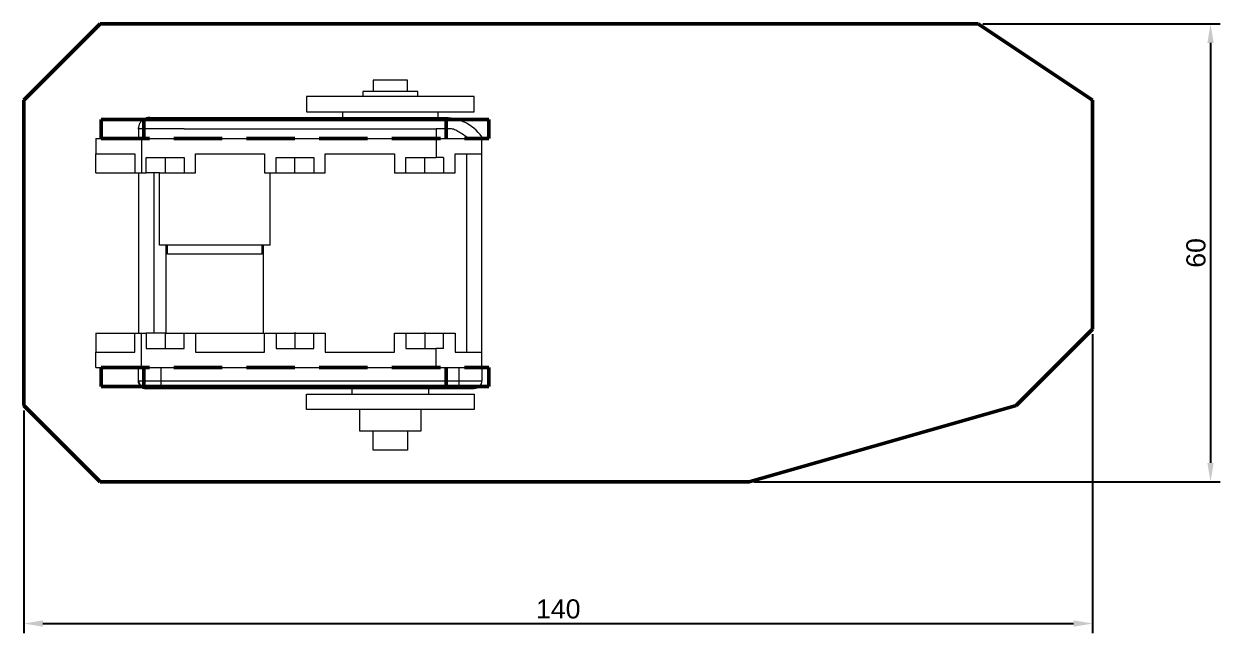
# Model space of a CAD drawing. Header units: millimetres. Extents: x 2045 to 5131, y -377 to 2192.
# Drawn here: x 3994 to 4150.7, y 1155.5 to 1235.3 of the extents above; entities that cross this region are included whole.
import ezdxf

# ---------------------------------------------------------------- set-up
doc = ezdxf.new("R2010")
doc.units = ezdxf.units.MM
doc.linetypes.add('HIDDEN', pattern=[9.525, 6.35, -3.175])
doc.layers.add('AM_5', color=3, linetype='Continuous', lineweight=25)
doc.layers.add('Pé', color=5, linetype='Continuous', lineweight=50)
doc.layers.add('RX-28', color=7, linetype='Continuous')
doc.styles.get("Standard").update_dxf_attribs({"font": 'arial.ttf'})
doc.dimstyles.new('ISO-25$0', dxfattribs={"dimtxt": 2.5, "dimasz": 2.5, "dimexe": 1.25, "dimexo": 0.625, "dimtad": 1, "dimtxsty": 'Standard', "dimcen": 2.5, "dimadec": 0, "dimazin": 0, "dimtfac": 1, "dimtmove": 0, "dimatfit": 3, "dimfxl": 1, "dimarcsym": 0})

# ---------------------------------------------------------------- blocks, each defined once
blk = doc.blocks.new('*D40')
at = {"layer": 'AM_5', "color": 0, "lineweight": -2, "transparency": 16777216}
for p, q in [((4134.02, 1194.72), (4134.02, 1155.55)), ((3994.02, 1184.72), (3994.02, 1155.55)), ((3996.52, 1156.8), (4131.52, 1156.8))]:
    blk.add_line(p, q, dxfattribs=at)
at = {"layer": 'AM_5', "color": 0, "transparency": 16777216}
for points in [[(3996.52, 1157.22), (3996.52, 1156.38), (3994.02, 1156.8)], [(4131.52, 1157.22), (4131.52, 1156.38), (4134.02, 1156.8)]]:
    blk.add_solid(points, dxfattribs=at)
at = {"layer": 'Defpoints', "color": 0, "transparency": 16777216}
for p in [(4134.02, 1195.35), (3994.02, 1185.35), (4134.02, 1156.8)]:
    blk.add_point(p, dxfattribs=at)
at = {"layer": 'AM_5', "color": 0, "transparency": 16777216, "insert": (4064.02, 1158.7), "char_height": 2.5, "attachment_point": 5}
blk.add_mtext('140', dxfattribs=at)
blk = doc.blocks.new('*D41')
at = {"layer": 'AM_5', "color": 0, "lineweight": -2, "transparency": 16777216}
for p, q in [((4119.65, 1235.35), (4150.71, 1235.35)), ((4149.46, 1232.85), (4149.46, 1177.85)), ((4089.65, 1175.35), (4150.71, 1175.35))]:
    blk.add_line(p, q, dxfattribs=at)
at = {"layer": 'AM_5', "color": 0, "transparency": 16777216}
for points in [[(4149.05, 1232.85), (4149.88, 1232.85), (4149.46, 1235.35)], [(4149.05, 1177.85), (4149.88, 1177.85), (4149.46, 1175.35)]]:
    blk.add_solid(points, dxfattribs=at)
at = {"layer": 'Defpoints', "color": 0, "transparency": 16777216}
for p in [(4119.02, 1235.35), (4089.02, 1175.35), (4149.46, 1175.35)]:
    blk.add_point(p, dxfattribs=at)
at = {"layer": 'AM_5', "color": 0, "transparency": 16777216, "insert": (4147.56, 1205.35), "char_height": 2.5, "attachment_point": 5, "rotation": 90}
blk.add_mtext('60', dxfattribs=at)

msp = doc.modelspace()

# ---------------------------------------------------------------- linework, layer by layer
at = {"layer": 'Pé'}
for p, q in [((3994.021, 1225.348), (4004.021, 1235.348)), ((4119.021, 1235.348), (4004.021, 1235.348)), ((4119.021, 1235.348), (4134.021, 1225.348)), ((3994.021, 1225.348), (3994.021, 1185.348)), ((4134.021, 1195.348), (4134.021, 1225.348)), ((4004.121, 1222.848), (4004.121, 1220.348)), ((4054.921, 1222.848), (4004.121, 1222.848)), ((4009.721, 1222.848), (4009.721, 1220.348)), ((4049.321, 1222.848), (4049.321, 1220.348)), ((4054.921, 1222.848), (4054.921, 1220.348)), ((4054.921, 1220.348), (4054.921, 1222.848)), ((4134.021, 1195.348), (4124.021, 1185.348)), ((4004.121, 1187.848), (4004.121, 1190.348)), ((4009.721, 1187.848), (4009.721, 1190.348)), ((4049.321, 1187.848), (4049.321, 1190.348)), ((4054.921, 1187.848), (4054.921, 1190.348)), ((4054.921, 1190.348), (4054.921, 1187.848)), ((4054.921, 1187.848), (4004.121, 1187.848)), ((3994.021, 1185.348), (4004.021, 1175.348)), ((4089.021, 1175.348), (4124.021, 1185.348)), ((4004.021, 1175.348), (4089.021, 1175.348))]:
    msp.add_line(p, q, dxfattribs=at)
at = {"layer": 'Pé', "linetype": 'HIDDEN'}
for p, q in [((4004.121, 1220.348), (4054.921, 1220.348)), ((4004.121, 1190.348), (4054.921, 1190.348))]:
    msp.add_line(p, q, dxfattribs=at)
at = {"layer": 'RX-28', "color": 7, "linetype": 'Continuous', "lineweight": 15}
for p, q in [((4044.271, 1227.998), (4039.771, 1227.998)), ((4053.021, 1225.848), (4031.021, 1225.848)), ((4045.621, 1226.498), (4038.421, 1226.498)), ((4031.021, 1223.848), (4053.021, 1223.848)), ((4010.522, 1223.098), (4012.021, 1223.098)), ((4015.522, 1223.098), (4047.52, 1223.098)), ((4009.021, 1221.598), (4009.021, 1220.348)), ((4012.021, 1221.598), (4010.021, 1221.598)), ((4014.021, 1221.598), (4012.021, 1221.598)), ((4015.021, 1221.598), (4048.021, 1221.598)), ((4048.021, 1221.598), (4048.021, 1220.348)), ((4049.879, 1221.598), (4049.021, 1221.598)), ((4003.421, 1220.348), (4003.421, 1218.348)), ((4003.421, 1220.348), (4009.421, 1220.348)), ((4009.421, 1220.348), (4048.021, 1220.348)), ((4009.421, 1220.348), (4009.421, 1215.848)), ((4048.021, 1220.348), (4048.021, 1217.848)), ((4048.021, 1220.348), (4054.021, 1220.348)), ((4054.021, 1218.348), (4054.021, 1220.348)), ((4003.421, 1218.348), (4008.546, 1218.348)), ((4003.421, 1215.848), (4003.421, 1218.348)), ((4003.421, 1215.848), (4003.421, 1218.348)), ((4003.421, 1215.848), (4003.421, 1217.848)), ((4003.421, 1215.848), (4003.421, 1217.848)), ((4008.546, 1218.348), (4008.546, 1215.848)), ((4010.046, 1215.848), (4010.046, 1217.848)), ((4010.046, 1217.848), (4014.996, 1217.848)), ((4012.521, 1217.848), (4012.521, 1215.848)), ((4014.996, 1217.848), (4014.996, 1215.848)), ((4016.496, 1215.848), (4016.496, 1218.348)), ((4016.496, 1218.348), (4025.546, 1218.348)), ((4025.546, 1218.348), (4025.546, 1215.848)), ((4027.046, 1215.848), (4027.046, 1217.848)), ((4027.046, 1217.848), (4031.996, 1217.848)), ((4029.521, 1215.848), (4029.521, 1217.848)), ((4031.996, 1217.848), (4031.996, 1215.848)), ((4033.496, 1215.848), (4033.496, 1218.348)), ((4033.496, 1218.348), (4042.546, 1218.348)), ((4042.546, 1218.348), (4042.546, 1215.848)), ((4044.046, 1215.848), (4044.046, 1217.848)), ((4044.046, 1217.848), (4048.021, 1217.848)), ((4046.521, 1215.848), (4046.521, 1217.848)), ((4048.996, 1217.848), (4048.021, 1217.848)), ((4048.996, 1217.848), (4048.996, 1215.848)), ((4050.496, 1215.848), (4050.496, 1218.348)), ((4050.496, 1218.348), (4054.021, 1218.348)), ((4052.021, 1192.348), (4052.021, 1218.348)), ((4054.021, 1192.348), (4054.021, 1218.348)), ((4003.421, 1215.848), (4008.546, 1215.848)), ((4008.546, 1215.848), (4009.421, 1215.848)), ((4009.021, 1215.848), (4009.021, 1194.848)), ((4009.421, 1215.848), (4010.046, 1215.848)), ((4011.771, 1215.848), (4010.046, 1215.848)), ((4011.021, 1215.848), (4011.021, 1194.848)), ((4011.771, 1215.848), (4014.996, 1215.848)), ((4011.771, 1206.348), (4011.771, 1215.848)), ((4014.996, 1215.848), (4016.496, 1215.848)), ((4025.546, 1215.848), (4027.046, 1215.848)), ((4026.271, 1206.348), (4026.271, 1215.848)), ((4027.046, 1215.848), (4029.421, 1215.848)), ((4029.421, 1215.848), (4029.622, 1215.848)), ((4029.622, 1215.848), (4031.996, 1215.848)), ((4031.996, 1215.848), (4033.496, 1215.848)), ((4042.546, 1215.848), (4044.046, 1215.848)), ((4044.046, 1215.848), (4046.421, 1215.848)), ((4046.421, 1215.848), (4046.622, 1215.848)), ((4046.622, 1215.848), (4048.996, 1215.848)), ((4048.996, 1215.848), (4050.496, 1215.848)), ((4026.271, 1206.348), (4011.771, 1206.348)), ((4012.621, 1206.348), (4012.621, 1194.848)), ((4012.811, 1205.198), (4012.811, 1206.348)), ((4025.231, 1205.198), (4012.811, 1205.198)), ((4025.231, 1205.198), (4025.231, 1206.348)), ((4025.421, 1194.848), (4025.421, 1206.348)), ((4003.421, 1194.848), (4003.421, 1192.348)), ((4003.421, 1194.848), (4008.546, 1194.848)), ((4003.421, 1194.848), (4003.421, 1192.848)), ((4003.421, 1194.848), (4003.421, 1192.348)), ((4003.421, 1194.848), (4003.421, 1192.848)), ((4008.546, 1192.348), (4008.546, 1194.848)), ((4008.546, 1194.848), (4009.421, 1194.848)), ((4009.421, 1194.848), (4010.046, 1194.848)), ((4009.421, 1190.348), (4009.421, 1194.848)), ((4010.046, 1194.848), (4010.046, 1192.848)), ((4012.421, 1194.848), (4010.046, 1194.848)), ((4012.622, 1194.848), (4012.421, 1194.848)), ((4012.521, 1194.848), (4012.521, 1192.848)), ((4012.622, 1194.848), (4014.996, 1194.848)), ((4014.996, 1194.848), (4016.496, 1194.848)), ((4014.996, 1192.848), (4014.996, 1194.848)), ((4016.496, 1194.848), (4016.496, 1192.348)), ((4016.496, 1194.848), (4025.421, 1194.848)), ((4025.546, 1194.848), (4027.046, 1194.848)), ((4025.546, 1192.348), (4025.546, 1194.848)), ((4027.046, 1194.848), (4027.046, 1192.848)), ((4027.046, 1194.848), (4029.421, 1194.848)), ((4029.622, 1194.848), (4029.421, 1194.848)), ((4029.521, 1194.848), (4029.521, 1192.848)), ((4029.622, 1194.848), (4031.996, 1194.848)), ((4031.996, 1194.848), (4033.496, 1194.848)), ((4031.996, 1192.848), (4031.996, 1194.848)), ((4033.496, 1194.848), (4033.496, 1192.348)), ((4042.546, 1194.848), (4044.046, 1194.848)), ((4042.546, 1192.348), (4042.546, 1194.848)), ((4044.046, 1194.848), (4044.046, 1192.848)), ((4044.046, 1194.848), (4046.421, 1194.848)), ((4046.622, 1194.848), (4046.421, 1194.848)), ((4046.521, 1194.848), (4046.521, 1192.848)), ((4046.622, 1194.848), (4048.996, 1194.848)), ((4048.996, 1194.848), (4050.496, 1194.848)), ((4048.996, 1192.848), (4048.996, 1194.848)), ((4050.496, 1194.848), (4050.496, 1192.348)), ((4010.046, 1192.848), (4014.996, 1192.848)), ((4027.046, 1192.848), (4031.996, 1192.848)), ((4044.046, 1192.848), (4048.021, 1192.848)), ((4048.996, 1192.848), (4048.021, 1192.848)), ((4048.021, 1190.348), (4048.021, 1192.848)), ((4003.421, 1192.348), (4008.546, 1192.348)), ((4003.421, 1190.348), (4003.421, 1192.348)), ((4016.496, 1192.348), (4025.546, 1192.348)), ((4033.496, 1192.348), (4042.546, 1192.348)), ((4050.496, 1192.348), (4054.021, 1192.348)), ((4054.021, 1190.348), (4054.021, 1192.348)), ((4003.421, 1190.348), (4009.421, 1190.348)), ((4009.021, 1188.598), (4009.021, 1190.348)), ((4009.421, 1190.348), (4048.021, 1190.348)), ((4012.021, 1188.598), (4012.021, 1190.348)), ((4048.021, 1190.348), (4054.021, 1190.348)), ((4051.021, 1188.598), (4051.021, 1190.348)), ((4054.021, 1190.348), (4054.021, 1188.598)), ((4009.021, 1188.598), (4012.021, 1188.598)), ((4012.021, 1187.598), (4012.021, 1188.598)), ((4012.021, 1188.598), (4051.021, 1188.598)), ((4051.021, 1188.598), (4054.021, 1188.598)), ((4051.021, 1187.598), (4051.021, 1188.598)), ((4012.021, 1187.598), (4051.021, 1187.598)), ((4031.021, 1186.848), (4053.021, 1186.848)), ((4053.021, 1184.848), (4031.021, 1184.848)), ((4046.021, 1181.998), (4038.021, 1181.998)), ((4044.271, 1179.498), (4039.771, 1179.498))]:
    msp.add_line(p, q, dxfattribs=at)
for centre, radius, start, end in [((4049.021, 1216.922), 6.177, 35.95684, 64.68287), ((4053.021, 1188.598), 1, 269.99999, 0)]:
    msp.add_arc(centre, radius, start, end, dxfattribs=at)
at = {"layer": 'RX-28', "color": 7, "linetype": 'Continuous'}
msp.add_arc((4010.021, 1188.598), 1, 180, 270, dxfattribs=at)
at = {"layer": 'RX-28', "color": 7, "linetype": 'Continuous', "lineweight": 15}
for points, degree in [([(4039.771, 1227.998), (4039.771, 1226.498)], 1), ([(4044.271, 1226.498), (4044.271, 1227.998)], 1), ([(4031.021, 1225.848), (4031.021, 1223.848)], 1), ([(4038.421, 1226.498), (4038.421, 1225.848)], 1), ([(4045.621, 1225.848), (4045.621, 1226.498)], 1), ([(4053.021, 1223.848), (4053.021, 1225.848)], 1), ([(4035.771, 1223.848), (4035.771, 1223.098)], 1), ([(4048.271, 1223.098), (4048.271, 1223.848)], 1), ([(4009.63, 1222.801), (4009.539, 1222.723)], 1), ([(4047.521, 1223.098), (4047.521, 1223.098), (4048.082, 1223.098), (4049.021, 1223.098)], 3), ([(4009.057, 1221.598), (4009.021, 1221.598)], 1), ([(4014.057, 1221.598), (4014.021, 1221.598)], 1), ([(4052.204, 1220.348), (4051.853, 1220.674), (4051.454, 1220.944), (4051.021, 1221.149)], 3), ([(4054.021, 1220.548), (4054.021, 1220.548), (4054.021, 1220.472), (4054.021, 1220.348)], 3), ([(4031.021, 1184.848), (4031.021, 1186.848)], 1), ([(4037.021, 1186.848), (4037.021, 1187.598)], 1), ([(4047.021, 1187.598), (4047.021, 1186.848)], 1), ([(4053.021, 1186.848), (4053.021, 1184.848)], 1), ([(4038.021, 1181.998), (4038.021, 1184.848)], 1), ([(4046.021, 1184.848), (4046.021, 1181.998)], 1), ([(4039.771, 1179.498), (4039.771, 1181.998)], 1), ([(4044.271, 1181.998), (4044.271, 1179.498)], 1)]:
    msp.add_open_spline(points, degree=degree, dxfattribs=at)
for points, knots in [([(4009.038, 1221.582), (4009.042, 1221.659), (4009.051, 1221.805), (4009.106, 1222.064), (4009.226, 1222.372), (4009.381, 1222.594), (4009.526, 1222.718), (4009.556, 1222.744)], [0, 0, 0, 0, 0.1677828, 0.3204249, 0.5757663, 0.9127774, 1, 1, 1, 1]), ([(4009.556, 1222.744), (4009.567, 1222.754), (4009.635, 1222.816), (4009.806, 1222.923), (4010.089, 1223.043), (4010.315, 1223.062), (4010.437, 1223.072)], [0, 0, 0, 0, 0.050132, 0.2955176, 0.6187189, 1, 1, 1, 1]), ([(4010.522, 1223.098), (4010.428, 1223.093), (4010.229, 1223.081), (4009.994, 1223.017), (4009.869, 1222.943), (4009.836, 1222.924)], [0, 0, 0, 0, 0.3971375, 0.8406945, 1, 1, 1, 1]), ([(4012.021, 1223.098), (4012.95, 1223.098), (4013.84, 1223.098), (4015.153, 1223.098), (4015.521, 1223.098), (4015.521, 1223.098)], [0, 0, 0, 0, 0.5, 0.5, 1, 1, 1, 1]), ([(4049.022, 1223.098), (4049.081, 1223.098), (4049.2, 1223.097), (4049.384, 1223.089), (4049.571, 1223.075), (4049.763, 1223.055), (4049.957, 1223.028), (4050.155, 1222.995), (4050.396, 1222.946), (4050.68, 1222.875), (4051.007, 1222.774), (4051.337, 1222.653), (4051.553, 1222.555), (4051.663, 1222.505)], [0, 0, 0, 0, 0.070877, 0.1420784, 0.2137175, 0.285906, 0.3587527, 0.4323636, 0.5068416, 0.6264285, 0.748243, 0.872652, 1, 1, 1, 1]), ([(4010.021, 1221.598), (4009.89, 1221.598), (4009.628, 1221.598), (4009.301, 1221.598), (4009.094, 1221.598), (4009.066, 1221.598), (4009.057, 1221.598)], [0, 0, 0, 0, 0.2825843, 0.5651687, 0.847753, 1, 1, 1, 1]), ([(4015.021, 1221.598), (4014.89, 1221.598), (4014.628, 1221.598), (4014.301, 1221.598), (4014.094, 1221.598), (4014.066, 1221.598), (4014.057, 1221.598)], [0, 0, 0, 0, 0.2825844, 0.5651689, 0.8477533, 1, 1, 1, 1]), ([(4049.021, 1221.598), (4049.021, 1221.598), (4049, 1221.598), (4048.902, 1221.598), (4048.826, 1221.598), (4048.631, 1221.598), (4048.513, 1221.598), (4048.266, 1221.598), (4048.139, 1221.598), (4048.021, 1221.598)], [0, 0, 0, 0, 0.25, 0.25, 0.5, 0.5, 0.75, 0.75, 1, 1, 1, 1]), ([(4051.021, 1221.149), (4050.838, 1221.302), (4050.641, 1221.418), (4050.25, 1221.566), (4050.056, 1221.598), (4049.879, 1221.598)], [0, 0, 0, 0, 0.5, 0.5, 1, 1, 1, 1]), ([(4010.021, 1187.598), (4010.022, 1187.598), (4010.024, 1187.598), (4010.036, 1187.598), (4010.055, 1187.598), (4010.083, 1187.598), (4010.118, 1187.598), (4010.192, 1187.598), (4010.337, 1187.598), (4010.598, 1187.598), (4010.915, 1187.598), (4011.234, 1187.598), (4011.522, 1187.598), (4011.77, 1187.598), (4011.937, 1187.598), (4012.021, 1187.598)], [0, 0, 0, 0, 0.0403222, 0.0803171, 0.1201425, 0.159958, 0.1999236, 0.2401972, 0.3700419, 0.5000573, 0.629902, 0.7599174, 0.8400454, 0.9196463, 1, 1, 1, 1]), ([(4051.021, 1187.598), (4051.064, 1187.598), (4051.148, 1187.598), (4051.273, 1187.598), (4051.397, 1187.598), (4051.519, 1187.598), (4051.639, 1187.598), (4051.846, 1187.598), (4052.128, 1187.598), (4052.445, 1187.598), (4052.705, 1187.598), (4052.87, 1187.598), (4052.964, 1187.598), (4053.012, 1187.598), (4053.018, 1187.598), (4053.021, 1187.598)], [0, 0, 0, 0, 0.04032222, 0.08031714, 0.12014249, 0.15995801, 0.19992356, 0.24019724, 0.37004189, 0.50005725, 0.62990199, 0.75991743, 0.84004545, 0.91964627, 1, 1, 1, 1])]:
    msp.add_open_spline(points, degree=3, knots=knots, dxfattribs=at)

# ---------------------------------------------------------------- dimensions: what is measured, and where the dimension line sits
at = {"layer": 'AM_5'}
dim = msp.add_linear_dim(base=(4149.464, 1175.348), p1=(4119.021, 1235.348), p2=(4089.021, 1175.348), angle=90, dimstyle='ISO-25$0', dxfattribs=at)
dim.commit()
dim.dimension.update_dxf_attribs({"geometry": '*D41', "text_midpoint": (4149.464, 1205.348), "dimtype": 160})
dim = msp.add_linear_dim(base=(4134.021, 1156.8), p1=(3994.021, 1185.348), p2=(4134.021, 1195.348), angle=0, dimstyle='ISO-25$0', dxfattribs=at)
dim.commit()
dim.dimension.update_dxf_attribs({"geometry": '*D40', "text_midpoint": (4064.021, 1158.701)})

doc.saveas('drawing.dxf')
